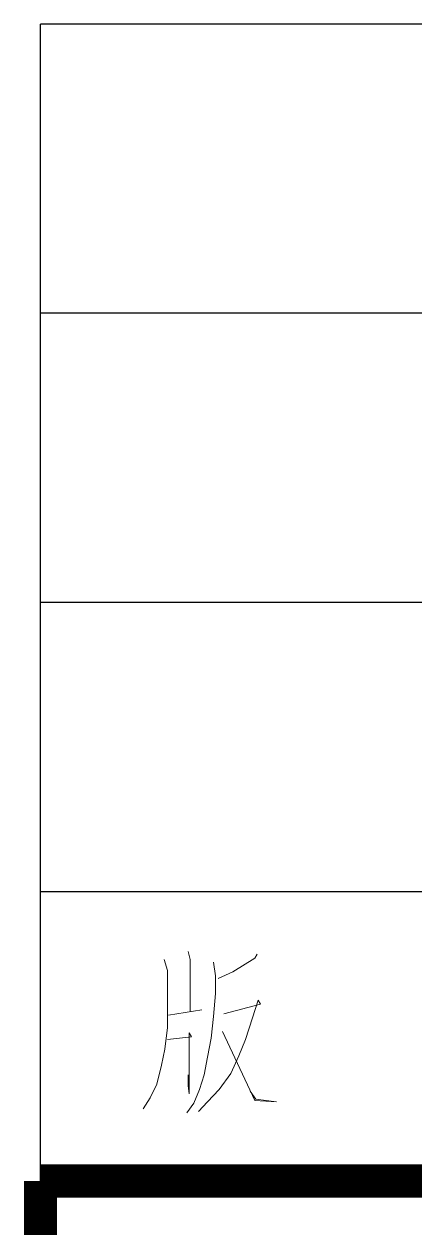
# Model space of a CAD drawing. Extents: x 93518 to 937116, y -359949 to 58022.
# Drawn here: x 833951 to 834897, y -183642 to -180729 of the extents above; entities that cross this region are included whole.
import ezdxf

# ---------------------------------------------------------------- set-up
doc = ezdxf.new("R2010")
doc.units = 0
doc.header["$LTSCALE"] = 1000
doc.header["$MEASUREMENT"] = 0
doc.layers.get('0').update_dxf_attribs({"linetype": 'CONTINUOUS'})
doc.layers.add('Version', color=7, linetype='CONTINUOUS')

# ---------------------------------------------------------------- blocks, each defined once
blk = doc.blocks.new('GEDI_TQ_2012')
at = {"color": 2, "const_width": 0.8}
for points in [[(-180, 40), (0, 40)], [(-180, 0), (-180, 40)]]:
    blk.add_lwpolyline(points, dxfattribs=at)
blk = doc.blocks.new('GEDI_Version_2012')
at = {"layer": 'Version', "color": 2}
for p, q in [((-180, 0), (-180, 28)), ((0, 28), (-180, 28)), ((0, 21), (-180, 21)), ((0, 14), (-180, 14)), ((0, 7), (-180, 7)), ((0, 0), (-180, 0))]:
    blk.add_line(p, q, dxfattribs=at)
at = {"layer": 'Version', "color": 7, "lineweight": 0}
for points in [[(-176.429, 5.557), (-176.376, 5.362), (-176.376, 4.113)], [(-177.012, 5.362), (-176.93, 5.093), (-176.93, 4.307), (-176.93, 3.716), (-176.99, 3.192), (-177.072, 2.803), (-177.184, 2.34), (-177.349, 2.01), (-177.514, 1.748)], [(-175.815, 5.295), (-175.763, 4.966), (-175.763, 4.539), (-175.815, 3.978), (-175.875, 3.454), (-175.957, 2.998), (-176.04, 2.571), (-176.152, 2.212), (-176.294, 1.883), (-176.459, 1.651)], [(-174.76, 5.489), (-174.813, 5.392), (-175.344, 5.063), (-175.703, 4.898)], [(-175.568, 4.045), (-174.678, 4.277), (-174.73, 4.375), (-174.872, 3.948), (-175.037, 3.424), (-175.202, 3.028), (-175.396, 2.601), (-175.68, 2.212), (-175.957, 1.913), (-176.182, 1.681)], [(-176.907, 4.015), (-176.099, 4.143)], [(-176.93, 3.424), (-176.346, 3.492), (-176.406, 3.589), (-176.406, 2.108), (-176.429, 2.31), (-176.429, 2.571)], [(-175.598, 3.619), (-174.813, 1.95), (-174.289, 1.913), (-174.79, 1.98), (-174.925, 2.175)]]:
    blk.add_lwpolyline(points, dxfattribs=at)

msp = doc.modelspace()

# ---------------------------------------------------------------- block references
at = {"xscale": 100, "yscale": 100, "zscale": 100}
for name, p in [('GEDI_Version_2012', (851991.4, -183528.9)), ('GEDI_TQ_2012', (851991.4, -187528.9))]:
    msp.add_blockref(name, p, dxfattribs=at)

doc.saveas('drawing.dxf')
